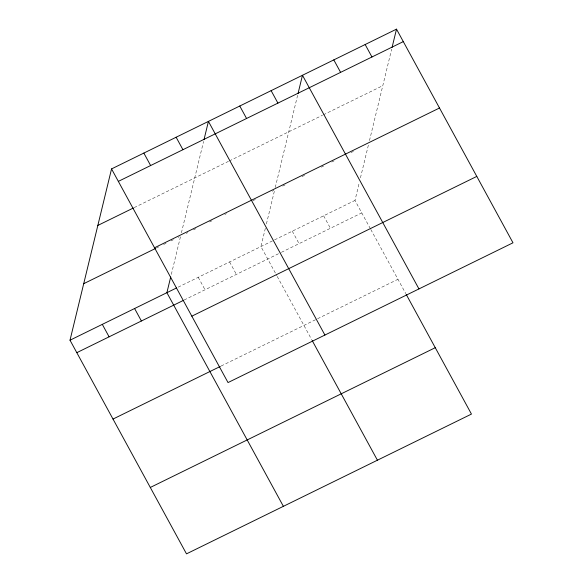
<?xml version="1.0" encoding="UTF-8"?>
<svg xmlns="http://www.w3.org/2000/svg" width="583" height="583" viewBox="0 0 583 583"><rect width="100%" height="100%" fill="white"/><g stroke="black" fill="none" stroke-linecap="round" stroke-linejoin="round"><path stroke-width="0.44" stroke-dasharray="2.92 2.19" d="M171.329 274.418L180.606 236.159L178.179 237.347M181.408 232.828L203.584 141.399M265.36 228.296L260.936 246.558L276.779 275.621M266.416 223.952L274.644 190.036L272.232 191.217M275.249 187.537L297.826 94.402M370.387 228.711L354.974 200.435L359.186 183.047M360.454 177.83L368.675 143.914M369.484 140.583L391.652 49.154M134.17 207.621L228.485 161.36M229.287 160.966L322.516 115.237M323.325 114.844L382.798 85.672M156.382 248.037L158.802 246.849M163.648 244.474L166.068 243.286M170.914 240.91L173.34 239.722M186.232 233.397L187.835 232.61M193.461 229.848L195.873 228.667M209.537 221.97L211.95 220.782M224.812 214.478L226.415 213.691M252.942 200.676L255.354 199.495M282.675 186.094L285.087 184.913M301.965 176.634L305.988 174.66M321.255 167.168L323.667 165.987M331.705 162.045L334.117 160.864M350.995 152.586L353.407 151.405M178.15 287.164L273.791 240.254M274.6 239.861L354.974 200.435M184.141 300.019L280.591 252.716M281.392 252.322L361.766 212.904M221.146 366.015L316.788 319.105M317.589 318.712L397.963 279.293M370.817 229.498L405.768 293.606M323.623 215.812L330.423 228.274M292.28 231.189L299.079 243.65M277.209 276.415L311.73 339.729M229.593 261.935L236.385 274.396M198.242 277.311L205.041 289.773"/><path stroke-width="0.87" d="M406.205 294.4L471.458 414.083L186.494 553.85L70.011 340.202L111.542 168.917L396.506 29.15L512.989 242.798L228.026 382.565L111.542 168.917M170.695 277.027L166.898 292.681L283.382 506.328M203.999 139.658L208.43 121.395L324.913 335.043M298.037 93.535L302.468 75.273L418.951 288.92M392.075 47.412L396.506 29.15M118.342 181.379L403.298 41.612M97.835 225.439L133.361 208.014M154.539 247.768L439.495 108.001M83.719 283.681L155.574 248.431M70.011 340.202L176.54 287.951M76.81 352.664L183.339 300.42M191.829 316.168L476.792 176.409M113.007 419.06L220.338 366.416M150.297 487.461L435.261 347.694M365.162 44.527L371.954 56.988M333.811 59.896L340.61 72.365M271.124 90.649L277.916 103.111M239.773 106.019L246.573 118.487M312.167 340.523L377.42 460.206M176.132 137.238L182.931 149.7M143.841 153.074L150.633 165.536M134.6 308.524L141.399 320.985M102.309 324.367L109.101 336.828"/></g></svg>
